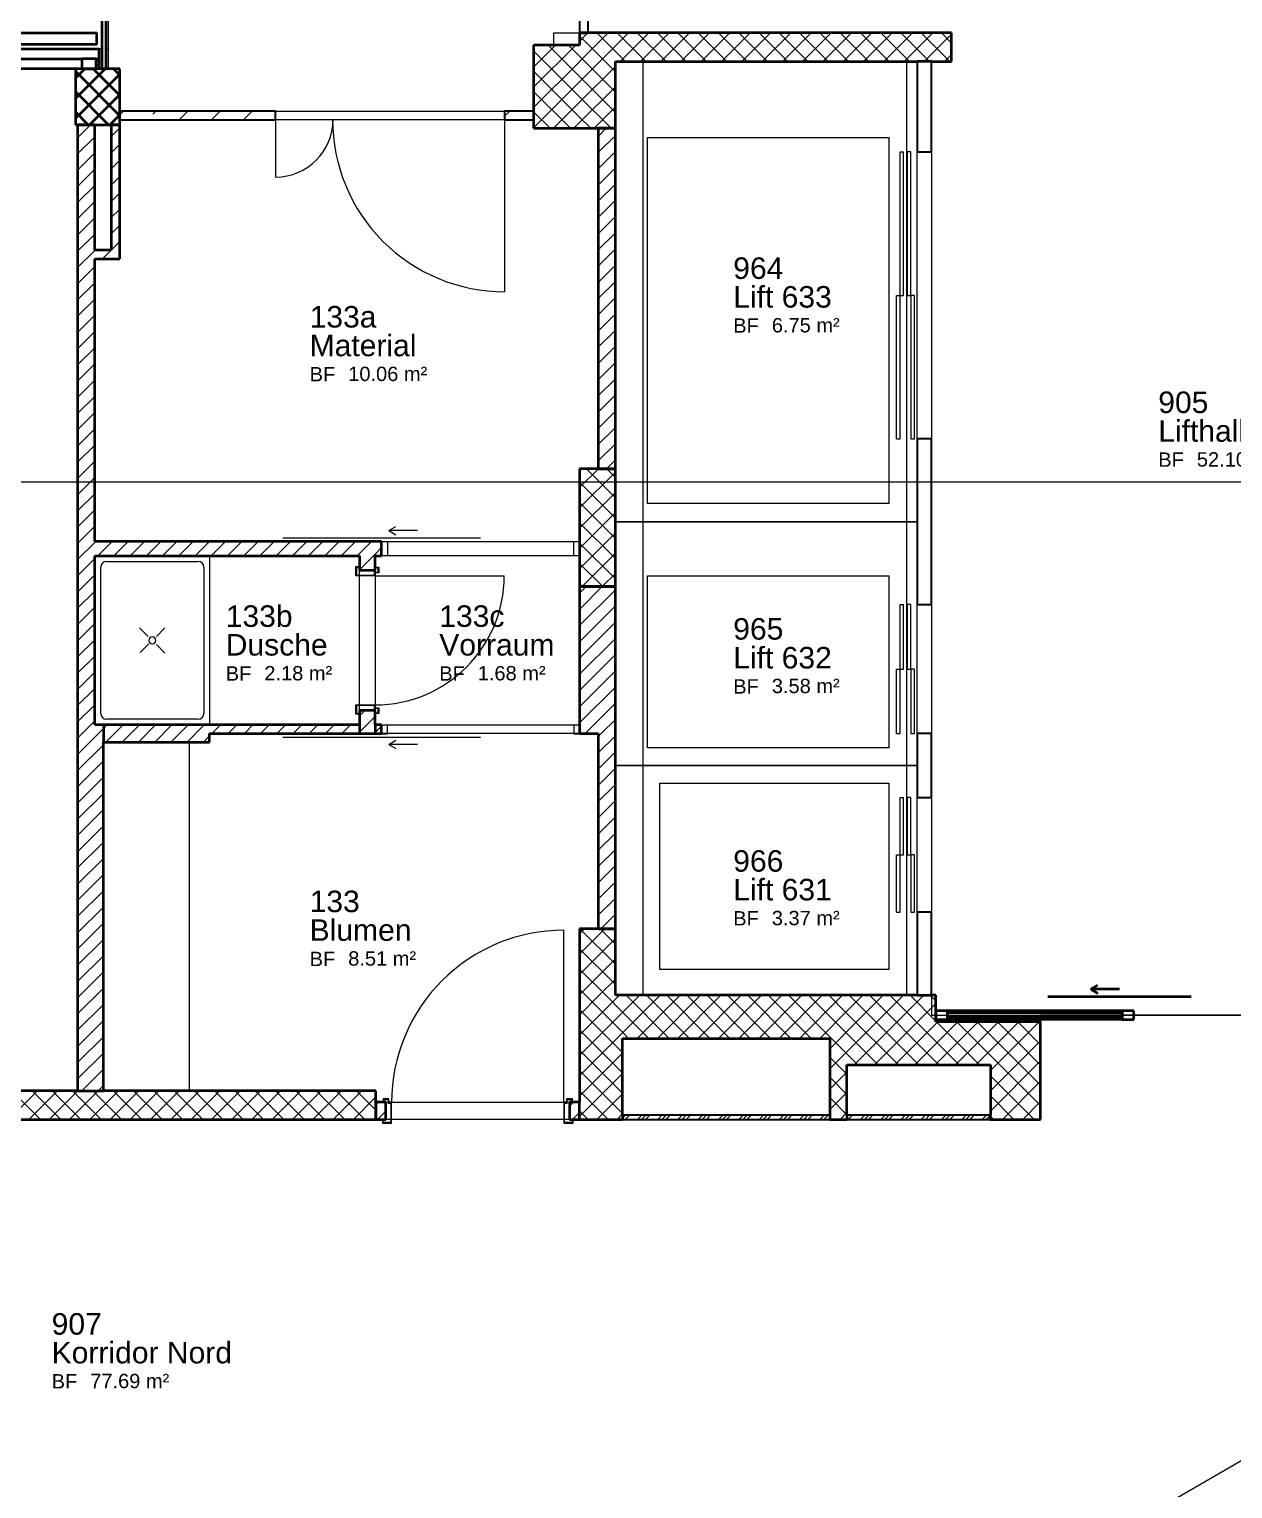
# Model space of a CAD drawing. Header units: centimetres. Extents: x -63 to 12757, y -227 to 7527.
# Drawn here: x 2917 to 3756, y 2291 to 3309 of the extents above; entities that cross this region are included whole.
import ezdxf

# ---------------------------------------------------------------- set-up
doc = ezdxf.new("R2010")
doc.units = ezdxf.units.CM
for name, color, linetype, lineweight in [('A----___H_HATCH', 252, 'Continuous', 9), ('A----___J_MARKEN', 252, 'Continuous', 15), ('A----___M_0', 7, 'Continuous', 9), ('A_E--___E_WAENDE', 7, 'Continuous', 35), ('A_E0-___E_DECKEN', 7, 'Continuous', 9), ('A_E2-___E_STUETZEN', 7, 'Continuous', 35), ('A_E5-___E_FENTUER', 252, 'Continuous', 9), ('A_I4-___E_SANITAER', 253, 'Continuous', 9), ('A_I6-___E_LIFTE', 7, 'Continuous', 9), ('A_M1-___E_TRENNWAENDE', 7, 'Continuous', 25), ('A_R--___E_AUSSTATTUNG', 253, 'Continuous', 9), ('A_Z20___E_RAUM', 255, 'Continuous', 9), ('A_Z21___T_RAUMTEXT', 7, 'Continuous', 15)]:
    doc.layers.add(name, color=color, linetype=linetype, lineweight=lineweight)
doc.styles.add('Arial_1', font='arial.ttf', dxfattribs={"height": 0.2})
doc.styles.add('Arial_2', font='arial.ttf', dxfattribs={"height": 10})
doc.styles.add('Arial_3', font='arial.ttf', dxfattribs={"height": 15})
pattern_1 = [(45, (0, 0), (-7.071068, 7.071068), []), (135, (0, 0), (-7.071068, -7.071068), [])]
pattern_2 = [(45, (0, 0), (-22.45064, 22.45064), []), (45, (22.45, 0), (-22.45064, 22.45064), [15.875, -7.937])]
pattern_3 = [(45, (0, 0), (-5.656854, 5.656854), [])]
pattern_4 = [(45, (0, 0), (-7.071068, 7.071068), []), (45, (2.828, 0), (-7.071068, 7.071068), []), (45, (5.657, 0), (-7.071068, 7.071068), [])]

# ---------------------------------------------------------------- blocks, each defined once
blk = doc.blocks.new('_Beton Eckig Typ - 39 x 31-V3-033O')
at = {"layer": 'A_E2-___E_STUETZEN'}
h = blk.add_hatch(dxfattribs=at)
h.set_pattern_fill('FP_6', color=256, style=0, pattern_type=2)
h.set_pattern_definition([(225, (2967.336, 3263.66), (7.071068, -7.071068), []), (315, (2967.336, 3263.66), (7.071068, 7.071068), [])])
h.paths.add_polyline_path([(18.5, 21.5), (-12.5, 21.5), (-12.5, -17.5), (18.5, -17.5)], flags=0)
for p, q in [((18.5, 21.5), (-12.5, 21.5)), ((-12.5, 21.5), (-12.5, -17.5)), ((18.5, -17.5), (18.5, 21.5)), ((-12.5, -17.5), (18.5, -17.5))]:
    blk.add_line(p, q, dxfattribs=at)
blk = doc.blocks.new('_Tür 1-flg - 40 x 210-1934271-033O')
at = {"layer": 'A_E5-___E_FENTUER'}
blk.add_line((-20, -2.94), (-20, -42.94), dxfattribs=at)
blk.add_arc((-20, -2.94), 40, 270, 0, dxfattribs=at)
blk = doc.blocks.new('_Tür 1-flg - 120 x 210-1934691-033O')
at = {"layer": 'A_E5-___E_FENTUER'}
blk.add_line((-60, 2.94), (-60, 122.94), dxfattribs=at)
blk.add_arc((-60, 2.94), 120, 360, 90, dxfattribs=at)
blk = doc.blocks.new('_Zargentür 1-flg - 120 x 210-2022513-033O')
at = {"layer": 'A_E5-___E_FENTUER'}
for p, q in [((-60, 19.3), (-66.5, 19.3)), ((-66.5, 19.3), (-66.5, 16.8)), ((-66.5, 16.8), (-66, 16.8)), ((-66, 16.8), (-66, 18.8)), ((-66, 18.8), (-60.5, 18.8)), ((-60.5, 18.8), (-60.5, 5.3)), ((-60, 4.8), (-60, 19.3)), ((60, 19.3), (60, 4.8)), ((66.5, 19.3), (60, 19.3)), ((60.5, 5.3), (60.5, 18.8)), ((60.5, 18.8), (66, 18.8)), ((66, 18.8), (66, 16.8)), ((66, 16.8), (66.5, 16.8)), ((66.5, 16.8), (66.5, 19.3)), ((-65.5, 4.8), (-66, 4.8)), ((-66, 4.8), (-66, 2.3)), ((-66, 2.3), (-62, 2.3)), ((-65.5, 2.8), (-65.5, 4.8)), ((-62.5, 2.8), (-65.5, 2.8)), ((-60.5, 5.3), (-62.5, 5.3)), ((-62.5, 5.3), (-62.5, 2.8)), ((-62, 2.3), (-62, 4.8)), ((-62, 4.8), (-60, 4.8)), ((-60, 4.8), (-60, -115.2)), ((60, 4.8), (62, 4.8)), ((62.5, 5.3), (60.5, 5.3)), ((62, 4.8), (62, 2.3)), ((62, 2.3), (66, 2.3)), ((62.5, 2.8), (62.5, 5.3)), ((65.5, 2.8), (62.5, 2.8)), ((66, 4.8), (65.5, 4.8)), ((65.5, 4.8), (65.5, 2.8)), ((66, 2.3), (66, 4.8))]:
    blk.add_line(p, q, dxfattribs=at)
blk.add_arc((-60, 4.8), 120, 270, 0, dxfattribs=at)
blk = doc.blocks.new('_Zargentür 1-flg - 90 x 210-2075773-033O')
at = {"layer": 'A_E5-___E_FENTUER'}
for p, q in [((-45, -5.3), (-45, 84.7)), ((-51, -2.8), (-47, -2.8)), ((-51, -5.3), (-51, -2.8)), ((-50.5, -5.3), (-51, -5.3)), ((-50.5, -3.3), (-50.5, -5.3)), ((-47.5, -3.3), (-50.5, -3.3)), ((-47.5, -5.8), (-47.5, -3.3)), ((-45.5, -5.8), (-47.5, -5.8)), ((-47, -2.8), (-47, -5.3)), ((-47, -5.3), (-45, -5.3)), ((-45.5, -18.3), (-45.5, -5.8)), ((-45, -5.3), (-45, -18.8)), ((45, -5.3), (47, -5.3)), ((45, -18.8), (45, -5.3)), ((45.5, -5.8), (45.5, -18.3)), ((47.5, -5.8), (45.5, -5.8)), ((47, -2.8), (51, -2.8)), ((47, -5.3), (47, -2.8)), ((47.5, -3.3), (47.5, -5.8)), ((50.5, -3.3), (47.5, -3.3)), ((50.5, -5.3), (50.5, -3.3)), ((51, -5.3), (50.5, -5.3)), ((51, -2.8), (51, -5.3)), ((-51.5, -16.3), (-51, -16.3)), ((-51.5, -18.8), (-51.5, -16.3)), ((-45, -18.8), (-51.5, -18.8)), ((-51, -16.3), (-51, -18.3)), ((-51, -18.3), (-45.5, -18.3)), ((51.5, -18.8), (45, -18.8)), ((45.5, -18.3), (51, -18.3)), ((51, -16.3), (51.5, -16.3)), ((51, -18.3), (51, -16.3)), ((51.5, -16.3), (51.5, -18.8))]:
    blk.add_line(p, q, dxfattribs=at)
blk.add_arc((-45, -5.3), 90, 360, 90, dxfattribs=at)
blk = doc.blocks.new('_Flügel 1-flg - Unterlicht - Rahmen 10cm-1375833-033O')
at = {"layer": 'A_E--___E_WAENDE'}
for p, q in [((-42.35, 3.5), (-52.35, 3.5)), ((-52.35, 3.5), (-52.35, -3.5)), ((-42.35, -3.5), (-42.35, 3.5)), ((-42.35, 3.5), (42.35, 3.5)), ((-42.35, 3.5), (42.35, 3.5)), ((-42.35, 3.5), (-42.35, -3.5)), ((-42.35, 3.5), (-42.35, -3.5)), ((52.35, 3.5), (42.35, 3.5)), ((42.35, 3.5), (42.35, -3.5)), ((42.35, 3.5), (42.35, -3.5)), ((42.35, 3.5), (42.35, -3.5)), ((52.35, -3.5), (52.35, 3.5)), ((-52.35, -3.5), (-42.35, -3.5)), ((42.35, -3.5), (-42.35, -3.5)), ((42.35, -3.5), (-42.35, -3.5)), ((42.35, -3.5), (52.35, -3.5))]:
    blk.add_line(p, q, dxfattribs=at)
blk = doc.blocks.new('System Elemente - Verglasung-1818609-033O')
at = {"layer": 'A_E--___E_WAENDE'}
for p, q in [((61, 1.5), (-61, 1.5)), ((-61, 1.5), (-61, -1.5)), ((61, -1.5), (61, 1.5)), ((-61, -1.5), (61, -1.5))]:
    blk.add_line(p, q, dxfattribs=at)
blk = doc.blocks.new('_Schiebetür 2-flg - Fassade - _Schiebetür 2-flg - Fassade-1818528-033O')
at = {"layer": 'A_E--___E_WAENDE'}
for p, q in [((-120, 18), (-115, 20.9)), ((120, 18), (115, 20.9)), ((-150, 13), (-50, 13)), ((-100, 18), (-120, 18)), ((-120, 18), (-115, 15.1)), ((50, 13), (150, 13)), ((100, 18), (120, 18)), ((120, 18), (115, 15.1))]:
    blk.add_line(p, q, dxfattribs=at)
blk = doc.blocks.new('Rechteckiger Pfosten - 8 x 6-1818468-033O')
at = {"layer": 'A_E--___E_WAENDE'}
for p, q in [((-4, 3), (4, 3)), ((-4, -3), (-4, 3)), ((4, 3), (4, -3)), ((4, -3), (-4, -3))]:
    blk.add_line(p, q, dxfattribs=at)
blk = doc.blocks.new('Rechteckiger Pfosten - 8 x 6-1818478-033O')
at = {"layer": 'A_E--___E_WAENDE'}
for p, q in [((0, 3), (-8, 3)), ((-8, 3), (-8, -3)), ((0, -3), (0, 3)), ((-8, -3), (0, -3))]:
    blk.add_line(p, q, dxfattribs=at)
blk = doc.blocks.new('Rechteckiger Pfosten - 8 x 6-1818547-033O')
at = {"layer": 'A_E--___E_WAENDE'}
for p, q in [((3556.8, 2618.4), (3556.8, 2624.4)), ((3678.8, 2624.4), (3556.8, 2624.4)), ((3678.8, 2618.4), (3556.8, 2618.4)), ((3678.8, 2624.4), (3678.8, 2618.4))]:
    blk.add_line(p, q, dxfattribs=at)
blk = doc.blocks.new('_Aufzug 2-flg - Versatz 20_10-446313-033O')
at = {"layer": 'A_I6-___E_LIFTE'}
for p, q in [((-55, 35.3), (-55, 203.8)), ((-55, 203.8), (65, 203.8)), ((65, 203.8), (65, 35.3)), ((-55, 35.3), (-45, 35.3)), ((-45, 35.3), (45, 35.3)), ((45, 35.3), (65, 35.3)), ((-45, 30.3), (-45, 27.8)), ((-45, 30.3), (0, 30.3)), ((-45, 27.8), (45, 27.8)), ((0, 30.3), (0, 25.3)), ((0, 25.3), (45, 25.3)), ((45, 22.8), (0, 22.8)), ((0, 22.8), (0, 20.3)), ((45, 27.8), (45, 25.3)), ((45, 20.3), (45, 22.8)), ((0, 20.3), (-45, 20.3)), ((-45, 20.3), (-45, 17.8)), ((-45, 17.8), (0, 17.8)), ((0, 20.3), (45, 20.3)), ((0, 17.8), (0, 20.3))]:
    blk.add_line(p, q, dxfattribs=at)
blk = doc.blocks.new('_Aufzug 2-flg - Versatz 10_45-446404-033O')
at = {"layer": 'A_I6-___E_LIFTE'}
for p, q in [((-145, 35.3), (-145, 203.8)), ((-145, 203.8), (110, 203.8)), ((110, 203.8), (110, 35.3)), ((-145, 35.3), (-100, 35.3)), ((-100, 35.3), (100, 35.3)), ((100, 35.3), (110, 35.3)), ((-100, 30.3), (-100, 27.8)), ((-100, 30.3), (0, 30.3)), ((-100, 27.8), (100, 27.8)), ((0, 30.3), (0, 25.3)), ((0, 25.3), (100, 25.3)), ((100, 22.8), (0, 22.8)), ((0, 22.8), (0, 20.3)), ((100, 27.8), (100, 25.3)), ((100, 20.3), (100, 22.8)), ((0, 20.3), (-100, 20.3)), ((-100, 20.3), (-100, 17.8)), ((-100, 17.8), (0, 17.8)), ((0, 20.3), (100, 20.3)), ((0, 17.8), (0, 20.3))]:
    blk.add_line(p, q, dxfattribs=at)
blk = doc.blocks.new('_Aufzug 2-flg - Versatz 10_40-446194-033O')
at = {"layer": 'A_I6-___E_LIFTE'}
for p, q in [((-80, 35.3), (-80, 195.2)), ((-80, 195.2), (50, 195.2)), ((50, 195.2), (50, 35.3)), ((-80, 35.3), (-40, 35.3)), ((-40, 35.3), (40, 35.3)), ((40, 35.3), (50, 35.3)), ((-40, 30.3), (-40, 27.8)), ((-40, 30.3), (0, 30.3)), ((-40, 27.8), (40, 27.8)), ((0, 30.3), (0, 25.3)), ((0, 25.3), (40, 25.3)), ((40, 22.8), (0, 22.8)), ((0, 22.8), (0, 20.3)), ((40, 27.8), (40, 25.3)), ((40, 20.3), (40, 22.8)), ((0, 20.3), (-40, 20.3)), ((-40, 20.3), (-40, 17.8)), ((-40, 17.8), (0, 17.8)), ((0, 20.3), (40, 20.3)), ((0, 17.8), (0, 20.3))]:
    blk.add_line(p, q, dxfattribs=at)
blk = doc.blocks.new('_Schiebetür 1-flg - 130 x 210-1931175-033O')
at = {"layer": 'A_E5-___E_FENTUER'}
for p, q in [((-65, 10.6), (-69, 10.6)), ((-69, 10.6), (-69, 4.6)), ((-65, 4.6), (-65, 10.6)), ((69, 10.6), (65, 10.6)), ((65, 10.6), (65, 4.6)), ((69, 4.6), (69, 10.6)), ((-138, 2.1), (0, 2.1)), ((-69, 4.6), (-65, 4.6)), ((-64, -2.9), (-59, 0)), ((65, 4.6), (69, 4.6)), ((-64, -2.9), (-59, -5.8)), ((-44, -2.9), (-64, -2.9))]:
    blk.add_line(p, q, dxfattribs=at)
blk = doc.blocks.new('System Elemente - Verglasung-1836621-033O')
at = {"layer": 'A_E--___E_WAENDE'}
for p, q in [((44.2, 1.5), (-44.2, 1.5)), ((-44.2, 1.5), (-44.2, -1.5)), ((44.2, -1.5), (44.2, 1.5)), ((-44.2, -1.5), (44.2, -1.5))]:
    blk.add_line(p, q, dxfattribs=at)
blk = doc.blocks.new('_Schiebetür 1-flg - 130 x 210-2075886-033O')
at = {"layer": 'A_E5-___E_FENTUER'}
for p, q in [((-64, 4.9), (-59, 7.8)), ((-64, 4.9), (-59, 2)), ((-44, 4.9), (-64, 4.9)), ((-138, -0.1), (0, -0.1)), ((-69, -2.6), (-65, -2.6)), ((-69, -12.6), (-69, -2.6)), ((-65, -2.6), (-65, -12.6)), ((65, -2.6), (69, -2.6)), ((65, -12.6), (65, -2.6)), ((69, -2.6), (69, -12.6)), ((-65, -12.6), (-69, -12.6)), ((69, -12.6), (65, -12.6))]:
    blk.add_line(p, q, dxfattribs=at)
blk = doc.blocks.new('_Dusche_ungleich2 - ungleich-2415920-033O')
at = {"layer": 'A_I4-___E_SANITAER'}
for p, q in [((36.2, 57), (-43.8, 57)), ((-43.8, 57), (-43.8, -61)), ((-35.8, 53), (28.2, 53)), ((-35.8, 53), (28.2, 53)), ((36.2, -61), (36.2, 57)), ((-39.8, -53), (-39.8, 49)), ((-39.8, -53), (-39.8, 49)), ((32.2, 49), (32.2, -53)), ((32.2, 49), (32.2, -53)), ((-6.7, 0.8), (-12.7, 6.8)), ((-1, 0.8), (5, 6.8)), ((-6.3, -4.5), (-12.3, -10.5)), ((-1, -4.8), (5, -10.9)), ((-43.8, -61), (36.2, -61)), ((28.2, -57), (-35.8, -57)), ((28.2, -57), (-35.8, -57))]:
    blk.add_line(p, q, dxfattribs=at)
for centre, radius, start, end in [((-35.8, 49), 4, 90, 180), ((-35.8, 49), 4, 90, 180), ((28.2, 49), 4, 0, 90), ((28.2, 49), 4, 0, 90), ((-3.8, -2), 2.5, 0, 180), ((-3.8, -2), 2.5, 360, 180), ((-3.8, -2), 2.5, 180, 360), ((-3.8, -2), 2.5, 180, 360), ((-35.8, -53), 4, 180, 270), ((-35.8, -53), 4, 180, 270), ((28.2, -53), 4, 270, 0), ((28.2, -53), 4, 270, 0)]:
    blk.add_arc(centre, radius, start, end, dxfattribs=at)
blk = doc.blocks.new('_Beschriftung Räume - Nummer_ Name_ Fläche-157530-033O')
at = {"layer": 'A_Z21___T_RAUMTEXT', "insert": (-0.364, -0.522), "char_height": 0.2, "width": 0.44093, "attachment_point": 1, "style": 'Arial_1'}
blk.add_mtext('BF', dxfattribs=at)

msp = doc.modelspace()

# ---------------------------------------------------------------- hatches: boundary and pattern name
at = {"layer": 'A----___H_HATCH'}
h = msp.add_hatch(dxfattribs=at)
h.set_pattern_fill('FP_15', color=256, style=0, pattern_type=2)
h.set_pattern_definition(pattern_2)
h.paths.add_polyline_path([(3300.3, 3306.2), (3306.3, 3306.2), (3306.3, 3326.1), (3300.3, 3326.1)], flags=0)
h.paths.add_polyline_path([(3300.3, 3516.1), (3306.3, 3516.1), (3306.3, 3536.4), (3300.3, 3536.4)], flags=0)
h = msp.add_hatch(dxfattribs=at)
h.set_pattern_fill('FP_2', color=256, style=0, pattern_type=2)
h.set_pattern_definition(pattern_1)
h.paths.add_polyline_path([(3300.3, 3239.7), (3300.3, 3297.7), (3268.3, 3297.7), (3268.3, 3239.7)], flags=0)
h = msp.add_hatch(dxfattribs=at)
h.set_pattern_fill('FP_2', color=256, style=0, pattern_type=2)
h.set_pattern_definition(pattern_1)
h.paths.add_polyline_path([(3535.8, 3286.2), (3559.8, 3286.2), (3559.8, 3306.2), (3300.3, 3306.2), (3300.3, 3286.2), (3325.3, 3286.2)], flags=0)
h = msp.add_hatch(dxfattribs=at)
h.set_pattern_fill('FP_25', color=256, style=0, pattern_type=2)
h.set_pattern_definition(pattern_4)
h.paths.add_polyline_path([(2965.2, 3281.2), (2965.2, 3288.2), (2963.3, 3288.2), (2963.3, 3281.2)], flags=0)
h = msp.add_hatch(dxfattribs=at)
h.set_pattern_fill('FP_2', color=256, style=0, pattern_type=2)
h.set_pattern_definition(pattern_1)
h.paths.add_polyline_path([(3325.3, 3239.7), (3325.3, 3286.2), (3300.3, 3286.2), (3300.3, 3239.7)], flags=0)
h = msp.add_hatch(dxfattribs=at)
h.set_pattern_fill('FP_15', color=256, style=0, pattern_type=2)
h.set_pattern_definition(pattern_2)
h.paths.add_polyline_path([(3088.4, 3245.7), (3088.4, 3251.7), (2979.8, 3251.7), (2979.8, 3245.7)], flags=0)
h.paths.add_polyline_path([(3254.5, 3245.7), (3268.3, 3245.7), (3268.3, 3251.7), (3248.1, 3251.7), (3248.1, 3245.7)], flags=0)
h = msp.add_hatch(dxfattribs=at)
h.set_pattern_fill('FP_18', color=256, style=0, pattern_type=2)
h.set_pattern_definition(pattern_3)
h.paths.add_polyline_path([(2962.3, 2823.7), (2962.3, 3242.2), (2950.3, 3242.2), (2950.3, 2823.7)], flags=0)
h = msp.add_hatch(dxfattribs=at)
h.set_pattern_fill('FP_18', color=256, style=0, pattern_type=2)
h.set_pattern_definition(pattern_3)
h.paths.add_polyline_path([(2979.8, 3154.7), (2979.8, 3154.7), (2979.8, 3242.2), (2973.8, 3242.2), (2973.8, 3154.7)], flags=0)
h = msp.add_hatch(dxfattribs=at)
h.set_pattern_fill('FP_18', color=256, style=0, pattern_type=2)
h.set_pattern_definition(pattern_3)
h.paths.add_polyline_path([(3325.3, 3002.3), (3325.3, 3239.7), (3313.3, 3239.7), (3313.3, 3002.3)], flags=0)
h = msp.add_hatch(dxfattribs=at)
h.set_pattern_fill('FP_18', color=256, style=0, pattern_type=2)
h.set_pattern_definition(pattern_3)
h.paths.add_polyline_path([(2962.3, 3148.7), (2979.8, 3148.7), (2979.8, 3154.7), (2962.3, 3154.7)], flags=0)
h = msp.add_hatch(dxfattribs=at)
h.set_pattern_fill('FP_2', color=256, style=0, pattern_type=2)
h.set_pattern_definition(pattern_1)
h.paths.add_polyline_path([(3300.3, 2920.2), (3325.3, 2920.2), (3325.3, 3002.3), (3300.3, 3002.3)], flags=0)
h = msp.add_hatch(dxfattribs=at)
h.set_pattern_fill('FP_18', color=256, style=0, pattern_type=2)
h.set_pattern_definition(pattern_3)
h.paths.add_polyline_path([(3162.3, 2941.7), (3162.3, 2951.7), (3157.8, 2951.7), (3157.8, 2941.7)], flags=0)
h.paths.add_polyline_path([(3146.8, 2941.7), (3146.8, 2951.7), (2962.3, 2951.7), (2962.3, 2941.7), (3143.7, 2941.7)], flags=0)
h = msp.add_hatch(dxfattribs=at)
h.set_pattern_fill('FP_18', color=256, style=0, pattern_type=2)
h.set_pattern_definition(pattern_3)
h.paths.add_polyline_path([(3146.8, 2817.7), (3157.8, 2817.7), (3157.8, 2833.7), (3146.8, 2833.7), (3146.8, 2823.7)], flags=0)
h.paths.add_polyline_path([(3146.8, 2931.7), (3157.8, 2931.7), (3157.8, 2951.7), (3146.8, 2951.7), (3146.8, 2941.7)], flags=0)
h = msp.add_hatch(dxfattribs=at)
h.set_pattern_fill('FP_18', color=256, style=0, pattern_type=2)
h.set_pattern_definition(pattern_3)
h.paths.add_polyline_path([(3300.3, 2817.7), (3325.3, 2817.7), (3325.3, 2920.2), (3300.3, 2920.2), (3300.3, 2835.3)], flags=0)
h = msp.add_hatch(dxfattribs=at)
h.set_pattern_fill('FP_18', color=256, style=0, pattern_type=2)
h.set_pattern_definition(pattern_3)
h.paths.add_polyline_path([(2968.3, 2568.6), (2968.3, 2823.7), (2950.3, 2823.7), (2950.3, 2568.6)], flags=0)
h = msp.add_hatch(dxfattribs=at)
h.set_pattern_fill('FP_18', color=256, style=0, pattern_type=2)
h.set_pattern_definition(pattern_3)
h.paths.add_polyline_path([(3042.3, 2811.7), (3042.3, 2823.7), (2968.3, 2823.7), (2968.3, 2811.7), (3033, 2811.7)], flags=0)
h = msp.add_hatch(dxfattribs=at)
h.set_pattern_fill('FP_18', color=256, style=0, pattern_type=2)
h.set_pattern_definition(pattern_3)
h.paths.add_polyline_path([(3042.3, 2817.7), (3146.8, 2817.7), (3146.8, 2823.7), (3042.3, 2823.7)], flags=0)
h.paths.add_polyline_path([(3157.8, 2817.7), (3162.3, 2817.7), (3162.3, 2823.7), (3157.8, 2823.7)], flags=0)
h = msp.add_hatch(dxfattribs=at)
h.set_pattern_fill('FP_18', color=256, style=0, pattern_type=2)
h.set_pattern_definition(pattern_3)
h.paths.add_polyline_path([(3313.3, 2681.5), (3325.3, 2681.5), (3325.3, 2817.7), (3313.3, 2817.7)], flags=0)
h = msp.add_hatch(dxfattribs=at)
h.set_pattern_fill('FP_2', color=256, style=0, pattern_type=2)
h.set_pattern_definition(pattern_1)
h.paths.add_polyline_path([(3300.3, 2635.2), (3325.3, 2635.2), (3325.3, 2681.5), (3300.3, 2681.5)], flags=0)
h = msp.add_hatch(dxfattribs=at)
h.set_pattern_fill('FP_2', color=256, style=0, pattern_type=2)
h.set_pattern_definition(pattern_1)
h.paths.add_polyline_path([(3300.3, 2548.6), (3330.3, 2548.7), (3330.3, 2635.2), (3300.3, 2635.2), (3300.3, 2560.6)], flags=0)
h = msp.add_hatch(dxfattribs=at)
h.set_pattern_fill('FP_2', color=256, style=0, pattern_type=2)
h.set_pattern_definition(pattern_1)
h.paths.add_polyline_path([(3486.8, 2605.2), (3486.8, 2635.2), (3330.3, 2635.2), (3330.3, 2605.2), (3476, 2605.2)], flags=0)
h = msp.add_hatch(dxfattribs=at)
h.set_pattern_fill('FP_2', color=256, style=0, pattern_type=2)
h.set_pattern_definition(pattern_1)
h.paths.add_polyline_path([(3486.8, 2586.7), (3548.8, 2586.7), (3548.8, 2635.2), (3486.8, 2635.2), (3486.8, 2605.2)], flags=0)
h = msp.add_hatch(dxfattribs=at)
h.set_pattern_fill('FP_2', color=256, style=0, pattern_type=2)
h.set_pattern_definition(pattern_1)
h.paths.add_polyline_path([(3586.8, 2586.7), (3604.3, 2586.7), (3604.3, 2616.7), (3548.8, 2616.7), (3548.8, 2586.7)], flags=0)
h = msp.add_hatch(dxfattribs=at)
h.set_pattern_fill('FP_2', color=256, style=0, pattern_type=2)
h.set_pattern_definition(pattern_1)
h.paths.add_polyline_path([(3621.8, 2548.7), (3621.8, 2616.7), (3604.3, 2616.7), (3604.3, 2586.7), (3586.8, 2586.7), (3586.8, 2548.7)], flags=0)
h = msp.add_hatch(dxfattribs=at)
h.set_pattern_fill('FP_2', color=256, style=0, pattern_type=2)
h.set_pattern_definition(pattern_1)
h.paths.add_polyline_path([(3474.8, 2548.7), (3486.8, 2548.7), (3486.8, 2605.2), (3474.8, 2605.2), (3474.8, 2551.7)], flags=0)
h = msp.add_hatch(dxfattribs=at)
h.set_pattern_fill('FP_2', color=256, style=0, pattern_type=2)
h.set_pattern_definition(pattern_1)
h.paths.add_polyline_path([(3158.3, 2548.6), (3158.3, 2568.6), (2773.3, 2568.7), (2773.3, 2548.7), (2811.5, 2548.7)], flags=0)
h = msp.add_hatch(dxfattribs=at)
h.set_pattern_fill('FP_18', color=256, style=0, pattern_type=2)
h.set_pattern_definition(pattern_3)
h.paths.add_polyline_path([(3300.3, 2548.6), (3300.3, 2560.6), (3293.3, 2560.6), (3293.3, 2548.6)], flags=0)
h.paths.add_polyline_path([(3158.3, 2548.6), (3165.3, 2548.6), (3165.3, 2560.6), (3158.3, 2560.6)], flags=0)
h = msp.add_hatch(dxfattribs=at)
h.set_pattern_fill('FP_25', color=256, style=0, pattern_type=2)
h.set_pattern_definition(pattern_4)
h.paths.add_polyline_path([(3586.8, 2548.7), (3586.8, 2551.7), (3486.8, 2551.7), (3486.8, 2548.7)], flags=0)
h.paths.add_polyline_path([(3474.8, 2548.7), (3474.8, 2551.7), (3330.3, 2551.7), (3330.3, 2548.7)], flags=0)

# ---------------------------------------------------------------- linework, layer by layer
at = {"layer": 'A----___J_MARKEN'}
for p, q in [((246.8, 273.7), (11178.4, 6609.7)), ((796.8, 2993.2), (12693.4, 2993.2))]:
    msp.add_line(p, q, dxfattribs=at)
at = {"layer": 'A----___M_0'}
for p, q in [((2971.5, 3376.3), (2971.5, 3281.2)), ((3325.3, 2965.4), (3535.8, 2965.4)), ((3325.3, 2795.4), (3535.8, 2795.4))]:
    msp.add_line(p, q, dxfattribs=at)
at = {"layer": 'A_E--___E_WAENDE'}
for p, q in [((1808.5, 3306.2), (2963.8, 3306.2)), ((2963.8, 3298.2), (1808.5, 3298.2)), ((2963.8, 3298.2), (2963.8, 3306.2)), ((3300.3, 3306.2), (3306.3, 3306.2)), ((3300.3, 3306.2), (3300.3, 3297.7)), ((3306.3, 3306.2), (3300.3, 3306.2)), ((3559.8, 3306.2), (3306.3, 3306.2)), ((3559.8, 3286.2), (3559.8, 3306.2)), ((2857.6, 3295.2), (2965.2, 3295.2)), ((2965.2, 3295.2), (2965.2, 3281.2)), ((2965.2, 3281.2), (2857.6, 3281.2)), ((3325.3, 3239.7), (3325.3, 3286.2)), ((3325.3, 3286.2), (3535.8, 3286.2)), ((3545.8, 3286.2), (3535.8, 3286.2)), ((3545.8, 3286.2), (3559.8, 3286.2)), ((2950.3, 3242.2), (2950.3, 2811.7)), ((2962.3, 3242.2), (2950.3, 3242.2)), ((2962.3, 3154.7), (2962.3, 3242.2)), ((2979.8, 3242.2), (2973.8, 3242.2)), ((2973.8, 3242.2), (2973.8, 3154.7)), ((2979.8, 3154.7), (2979.8, 3242.2)), ((3300.3, 3239.7), (3325.3, 3239.7)), ((3325.3, 3239.7), (3313.3, 3239.7)), ((3313.3, 3239.7), (3313.3, 3002.3)), ((3325.3, 3002.3), (3325.3, 3239.7)), ((2973.8, 3154.7), (2962.3, 3154.7)), ((2962.3, 2951.7), (2962.3, 3148.7)), ((2962.3, 3148.7), (2979.8, 3148.7)), ((2979.8, 3148.7), (2979.8, 3154.7)), ((3313.3, 3002.3), (3300.3, 3002.3)), ((3300.3, 3002.3), (3300.3, 2920.2)), ((3325.3, 3002.3), (3313.3, 3002.3)), ((3313.3, 3002.3), (3325.3, 3002.3)), ((3325.3, 2920.2), (3325.3, 3002.3)), ((3146.8, 2951.7), (2962.3, 2951.7)), ((3157.8, 2951.7), (3146.8, 2951.7)), ((3162.3, 2951.7), (3157.8, 2951.7)), ((3162.3, 2941.7), (3162.3, 2951.7)), ((2962.3, 2823.7), (2962.3, 2941.7)), ((2962.3, 2941.7), (3146.8, 2941.7)), ((3146.8, 2941.7), (3146.8, 2931.7)), ((3157.8, 2941.7), (3162.3, 2941.7)), ((3157.8, 2931.7), (3157.8, 2941.7)), ((3146.8, 2931.7), (3157.8, 2931.7)), ((3300.3, 2920.2), (3325.3, 2920.2)), ((3300.3, 2920.2), (3300.3, 2817.7)), ((3325.3, 2920.2), (3300.3, 2920.2)), ((3325.3, 2817.7), (3325.3, 2920.2)), ((3157.8, 2833.7), (3146.8, 2833.7)), ((3146.8, 2833.7), (3146.8, 2823.7)), ((3157.8, 2823.7), (3157.8, 2833.7)), ((2968.3, 2823.7), (2962.3, 2823.7)), ((2968.3, 2823.7), (2968.3, 2811.7)), ((3042.3, 2823.7), (2968.3, 2823.7)), ((3146.8, 2823.7), (3042.3, 2823.7)), ((3146.8, 2823.7), (3146.8, 2817.7)), ((3157.8, 2823.7), (3157.8, 2817.7)), ((3162.3, 2823.7), (3157.8, 2823.7)), ((3162.3, 2817.7), (3162.3, 2823.7)), ((2950.3, 2811.7), (2950.3, 2568.6)), ((2968.3, 2568.6), (2968.3, 2811.7)), ((2968.3, 2811.7), (3042.3, 2811.7)), ((3042.3, 2811.7), (3042.3, 2817.7)), ((3042.3, 2817.7), (3146.8, 2817.7)), ((3146.8, 2817.7), (3157.8, 2817.7)), ((3157.8, 2817.7), (3162.3, 2817.7)), ((3300.3, 2817.7), (3313.3, 2817.7)), ((3313.3, 2817.7), (3313.3, 2681.5)), ((3325.3, 2681.5), (3325.3, 2817.7)), ((3313.3, 2681.5), (3300.3, 2681.5)), ((3300.3, 2681.5), (3300.3, 2635.2)), ((3325.3, 2681.5), (3313.3, 2681.5)), ((3313.3, 2681.5), (3325.3, 2681.5)), ((3325.3, 2635.2), (3325.3, 2681.5)), ((3300.3, 2635.2), (3300.3, 2560.6)), ((3330.3, 2635.2), (3325.3, 2635.2)), ((3486.8, 2635.2), (3330.3, 2635.2)), ((3535.8, 2635.2), (3486.8, 2635.2)), ((3535.8, 2635.2), (3545.8, 2635.2)), ((3548.8, 2635.2), (3545.8, 2635.2)), ((3548.8, 2616.7), (3548.8, 2635.2)), ((3604.3, 2616.7), (3548.8, 2616.7)), ((3621.8, 2616.7), (3604.3, 2616.7)), ((3621.8, 2548.7), (3621.8, 2616.7)), ((3330.3, 2551.7), (3330.3, 2605.2)), ((3330.3, 2605.2), (3474.8, 2605.2)), ((3474.8, 2605.2), (3474.8, 2551.7)), ((3486.8, 2586.7), (3548.8, 2586.7)), ((3486.8, 2551.7), (3486.8, 2586.7)), ((3548.8, 2586.7), (3586.8, 2586.7)), ((3586.8, 2586.7), (3586.8, 2551.7)), ((2950.3, 2568.6), (2773.3, 2568.7)), ((2950.3, 2568.6), (2968.3, 2568.6)), ((3158.3, 2568.6), (2968.3, 2568.6)), ((3158.3, 2560.6), (3158.3, 2568.6)), ((3158.3, 2548.6), (3158.3, 2560.6)), ((3165.3, 2560.6), (3158.3, 2560.6)), ((3158.3, 2560.6), (3158.3, 2548.6)), ((3165.3, 2548.6), (3165.3, 2560.6)), ((3300.3, 2560.6), (3293.3, 2560.6)), ((3293.3, 2560.6), (3293.3, 2548.6)), ((3300.3, 2548.6), (3300.3, 2560.6)), ((2781.3, 2548.7), (3158.3, 2548.6)), ((3158.3, 2548.6), (3165.3, 2548.6)), ((3293.3, 2548.6), (3300.3, 2548.6)), ((3300.3, 2548.6), (3330.3, 2548.6)), ((3330.3, 2551.7), (3330.3, 2548.7)), ((3330.3, 2548.6), (3330.3, 2548.7)), ((3474.8, 2551.7), (3474.8, 2548.7)), ((3474.8, 2548.7), (3486.8, 2548.7)), ((3486.8, 2551.7), (3486.8, 2548.7)), ((3586.8, 2548.7), (3586.8, 2551.7)), ((3586.8, 2548.7), (3621.8, 2548.7))]:
    msp.add_line(p, q, dxfattribs=at)
at = {"layer": 'A_E0-___E_DECKEN'}
for p, q in [((2971.6, 3376.5), (2971.6, 3295.2)), ((2967.2, 3295.2), (1807.5, 3295.2)), ((2971.6, 3295.2), (2970.2, 3295.2)), ((3344.8, 2635.2), (3344.8, 3286.2)), ((3344.8, 3286.2), (3528.3, 3286.2)), ((3528.3, 3286.2), (3528.3, 2635.2)), ((3528.3, 2635.2), (3344.8, 2635.2))]:
    msp.add_line(p, q, dxfattribs=at)
at = {"layer": 'A_E2-___E_STUETZEN'}
for p, q in [((3300.3, 3297.7), (3268.3, 3297.7)), ((3268.3, 3297.7), (3268.3, 3239.7)), ((3268.3, 3239.7), (3300.3, 3239.7))]:
    msp.add_line(p, q, dxfattribs=at)
at = {"layer": 'A_M1-___E_TRENNWAENDE'}
for p, q in [((3300.3, 3326.1), (3300.3, 3306.2)), ((3306.3, 3306.2), (3306.3, 3326.1)), ((2965.2, 3288.2), (2963.3, 3288.2)), ((2963.3, 3288.2), (2963.3, 3281.2)), ((2965.2, 3281.2), (2965.2, 3288.2)), ((2963.3, 3281.2), (2965.2, 3281.2)), ((3535.8, 3286.2), (3535.8, 3223.2)), ((3545.8, 3223.2), (3545.8, 3286.2)), ((3088.4, 3251.7), (2979.8, 3251.7)), ((2979.8, 3251.7), (2979.8, 3245.7)), ((3088.4, 3245.7), (3088.4, 3251.7)), ((3268.3, 3251.7), (3248.1, 3251.7)), ((3248.1, 3251.7), (3248.1, 3245.7)), ((3268.3, 3245.7), (3268.3, 3251.7)), ((2979.8, 3245.7), (3088.4, 3245.7)), ((3248.1, 3245.7), (3268.3, 3245.7)), ((3535.8, 3223.2), (3545.8, 3223.2)), ((3535.8, 3023.2), (3535.8, 2907.7)), ((3545.8, 3023.2), (3535.8, 3023.2)), ((3545.8, 2907.7), (3545.8, 3023.2)), ((3535.8, 2907.7), (3545.8, 2907.7)), ((3535.8, 2817.7), (3535.8, 2773.2)), ((3545.8, 2817.7), (3535.8, 2817.7)), ((3545.8, 2773.2), (3545.8, 2817.7)), ((3535.8, 2773.2), (3545.8, 2773.2)), ((3535.8, 2693.2), (3535.8, 2635.2)), ((3545.8, 2693.2), (3535.8, 2693.2)), ((3545.8, 2635.2), (3545.8, 2693.2)), ((3474.8, 2551.7), (3330.3, 2551.7)), ((3330.3, 2548.7), (3474.8, 2548.7)), ((3586.8, 2551.7), (3486.8, 2551.7)), ((3486.8, 2548.7), (3586.8, 2548.7))]:
    msp.add_line(p, q, dxfattribs=at)
at = {"layer": 'A_R--___E_AUSSTATTUNG'}
msp.add_line((3028.3, 2568.7), (3028.3, 2811.7), dxfattribs=at)
at = {"layer": 'A_Z20___E_RAUM', "flags": 128}
for points in [[(3855.8, 3556.4), (3724.8, 3556.4), (3580.8, 3556.4), (3426.8, 3556.4), (3306.3, 3556.4), (3306.3, 3536.4), (3306.3, 3306.2), (3312.8, 3306.2), (3540.8, 3306.2), (3559.8, 3306.2), (3559.8, 3286.2), (3545.8, 3286.2), (3545.8, 2965.4), (3545.8, 2795.4), (3545.8, 2621.4), (3619.6, 2621.4), (4008.9, 2621.4)], [(2971.5, 3376.3), (2971.5, 3281.2), (2979.8, 3281.2), (2979.8, 3251.7), (2992.1, 3251.7), (3268.3, 3251.7), (3268.3, 3297.7), (3282.3, 3297.7), (3282.3, 3306.2), (3300.3, 3306.2), (3300.3, 3536.4)], [(3325.3, 2920.2), (3325.3, 2820.7), (3325.3, 2820.7), (3325.3, 2795.4), (3535.8, 2795.4), (3535.8, 2965.4), (3325.3, 2965.4), (3325.3, 2951.8), (3325.3, 2941.5), (3325.3, 2920.2)], [(3300.3, 2920.2), (3300.3, 2941.7), (3300.2, 2941.7), (3157.8, 2941.7), (3157.8, 2823.7), (3300.3, 2823.7), (3300.3, 2920.2)], [(3300.3, 2620.2), (3300.3, 2681.5), (3313.3, 2681.5), (3313.3, 2795.4), (3313.3, 2817.7), (3312.8, 2817.7), (3152.3, 2817.7), (3042.3, 2817.7), (3042.3, 2811.7), (2968.3, 2811.7), (2968.3, 2568.6), (3158.3, 2568.6), (3158.3, 2560.6), (3300.3, 2560.6), (3300.3, 2620.2)], [(3325.3, 2681.5), (3325.3, 2635.2), (3480.8, 2635.2), (3535.8, 2635.2), (3535.8, 2795.4), (3325.3, 2795.4), (3325.3, 2681.5)], [(4008.9, 2621.4), (3621.8, 2621.4), (3621.8, 2601.7), (3621.8, 2548.7), (3480.8, 2548.7), (3315.3, 2548.7), (3315.3, 2548.6), (3158.3, 2548.6), (3158.3, 2548.6), (2959.3, 2548.6), (2781.3, 2548.7), (2781.3, 2523.7), (2628.3, 2523.7), (2628.3, 2548.6), (2515.5, 2548.6), (2515.3, 2548.6), (2511.3, 2548.6), (2507.2, 2548.6), (2215.8, 2548.6), (2146.8, 2548.6), (2146.8, 2548.6), (2019.6, 2548.6)]]:
    msp.add_lwpolyline(points, dxfattribs=at)
for points in [[(2659.8, 3242.2), (2634.8, 3242.2), (2634.8, 2821.7), (2515.3, 2821.7), (2515.3, 2568.6), (2628.2, 2568.6), (2634.3, 2568.6), (2634.3, 2548.5), (2634.3, 2529.7), (2775.3, 2529.7), (2775.3, 2568.7), (2950.3, 2568.6), (2950.3, 2817.7), (2950.3, 2946.7), (2950.3, 3151.7), (2950.3, 3242.2), (2948.8, 3242.2), (2948.8, 3281.2), (2659.8, 3281.2)], [(3325.3, 3286.2), (3325.3, 3239.7), (3325.3, 3239.7), (3325.3, 3002.3), (3325.3, 3002.3), (3325.3, 2965.4), (3535.8, 2965.4), (3535.8, 3286.2)], [(3300.3, 2951.7), (3300.3, 2965.4), (3300.3, 3002.3), (3313.3, 3002.3), (3313.3, 3239.7), (3297.5, 3239.7), (3268.3, 3239.7), (3268.3, 3245.7), (2979.8, 3245.7), (2979.8, 3148.7), (2962.3, 3148.7), (2962.3, 2951.7), (3146.7, 2951.7), (3158, 2951.7)], [(2962.3, 2941.7), (2962.3, 2823.7), (3042.3, 2823.7), (3146.8, 2823.7), (3146.8, 2941.7)]]:
    msp.add_lwpolyline(points, close=True, dxfattribs=at)

# ---------------------------------------------------------------- block references
at = {"layer": 'A----___M_0', "rotation": 90}
for name, p in [('_Aufzug 2-flg - Versatz 10_45-446404-033O', (3551.6, 3123.2)), ('_Aufzug 2-flg - Versatz 20_10-446313-033O', (3551.6, 2862.7)), ('_Aufzug 2-flg - Versatz 10_40-446194-033O', (3551.6, 2733.2))]:
    msp.add_blockref(name, p, dxfattribs=at)
at = {"layer": 'A_E--___E_WAENDE'}
for name, p, rotation in [('System Elemente - Verglasung-1836621-033O', (2968.7, 3325.4), 270), ('Rechteckiger Pfosten - 8 x 6-1818478-033O', (3548.8, 2621.4), 180)]:
    msp.add_blockref(name, p, dxfattribs=dict(at, rotation=rotation))
for name, p in [('_Flügel 1-flg - Unterlicht - Rahmen 10cm-1375833-033O', (2911, 3284.7)), ('_Schiebetür 2-flg - Fassade - _Schiebetür 2-flg - Fassade-1818528-033O', (3776.8, 2621.4)), ('Rechteckiger Pfosten - 8 x 6-1818547-033O', (0, 0)), ('System Elemente - Verglasung-1818609-033O', (3617.8, 2621.4))]:
    msp.add_blockref(name, p, dxfattribs=at)
at = {"layer": 'A_E--___E_WAENDE', "extrusion": (0, 0, -1), "rotation": 180}
msp.add_blockref('Rechteckiger Pfosten - 8 x 6-1818468-033O', (-3682.8, 2621.4), dxfattribs=at)
at = {"layer": 'A_E2-___E_STUETZEN', "rotation": 180}
msp.add_blockref('_Beton Eckig Typ - 39 x 31-V3-033O', (2967.3, 3263.7), dxfattribs=at)
at = {"layer": 'A_E5-___E_FENTUER'}
for name, p in [('_Tür 1-flg - 40 x 210-1934271-033O', (3108.4, 3248.7)), ('_Schiebetür 1-flg - 130 x 210-2075886-033O', (3231.3, 2954.3)), ('_Schiebetür 1-flg - 130 x 210-1931175-033O', (3231.3, 2813))]:
    msp.add_blockref(name, p, dxfattribs=at)
for name, p, rotation in [('_Tür 1-flg - 120 x 210-1934691-033O', (3188.1, 3248.7), 180), ('_Zargentür 1-flg - 90 x 210-2075773-033O', (3163.1, 2882.7), 270), ('_Zargentür 1-flg - 120 x 210-2022513-033O', (3229.3, 2565.4), 180)]:
    msp.add_blockref(name, p, dxfattribs=dict(at, rotation=rotation))
at = {"layer": 'A_I4-___E_SANITAER'}
msp.add_blockref('_Dusche_ungleich2 - ungleich-2415920-033O', (3006.2, 2884.7), dxfattribs=at)
at = {"layer": 'A_Z21___T_RAUMTEXT', "xscale": 49.99999999999998, "yscale": 49.99999999999998, "zscale": 49.99999999999998}
for p in [(3425.7, 3133.3), (3130.3, 3099.4), (3722.1, 3039.8), (3071.8, 2890.7), (3220.7, 2890.7), (3425.7, 2881.7), (3425.7, 2720), (3130.3, 2691.7), (2950.4, 2397.2)]:
    msp.add_blockref('_Beschriftung Räume - Nummer_ Name_ Fläche-157530-033O', p, dxfattribs=at)

# ---------------------------------------------------------------- texts
at = {"layer": 'A_Z21___T_RAUMTEXT', "attachment_point": 1}
for s, insert, char_height, width, style in [('964', (3407.5, 3149.7), 15, 43.291, 'Arial_3'), ('Lift 633', (3407.5, 3129.7), 15, 84.979, 'Arial_3'), ('133a', (3112.1, 3115.8), 15, 57.721, 'Arial_3'), ('6.75 m²', (3434.4, 3107.4), 10, 58.523, 'Arial_2'), ('Material', (3112.1, 3095.8), 15, 91.392, 'Arial_3'), ('10.06 m²', (3139, 3073.5), 10, 68.143, 'Arial_2'), ('905', (3703.9, 3056.2), 15, 43.291, 'Arial_3'), ('Lifthalle Nord', (3703.9, 3036.2), 15, 151.92, 'Arial_3'), ('52.10 m²', (3730.8, 3013.9), 10, 68.143, 'Arial_2'), ('133b', (3053.6, 2907.1), 15, 57.721, 'Arial_3'), ('133c', (3202.5, 2907.1), 15, 56.118, 'Arial_3'), ('965', (3407.5, 2898.2), 15, 43.291, 'Arial_3'), ('Dusche', (3053.6, 2887.1), 15, 87.384, 'Arial_3'), ('Vorraum', (3202.5, 2887.1), 15, 99.409, 'Arial_3'), ('Lift 632', (3407.5, 2878.1), 15, 84.979, 'Arial_3'), ('2.18 m²', (3080.5, 2864.8), 10, 58.523, 'Arial_2'), ('1.68 m²', (3229.3, 2864.8), 10, 58.523, 'Arial_2'), ('3.58 m²', (3434.4, 2855.9), 10, 58.523, 'Arial_2'), ('966', (3407.5, 2736.4), 15, 43.291, 'Arial_3'), ('Lift 631', (3407.5, 2716.4), 15, 84.979, 'Arial_3'), ('133', (3112.1, 2708.2), 15, 43.291, 'Arial_3'), ('Blumen', (3112.1, 2688.2), 15, 88.186, 'Arial_3'), ('3.37 m²', (3434.4, 2694.1), 10, 58.523, 'Arial_2'), ('8.51 m²', (3139, 2665.9), 10, 58.523, 'Arial_2'), ('907', (2932.2, 2413.6), 15, 43.291, 'Arial_3'), ('Korridor Nord', (2932.2, 2393.6), 15, 154.325, 'Arial_3'), ('77.69 m²', (2959.1, 2371.3), 10, 68.143, 'Arial_2')]:
    msp.add_mtext(s, dxfattribs=dict(at, insert=insert, char_height=char_height, width=width, style=style))

doc.saveas('drawing.dxf')
